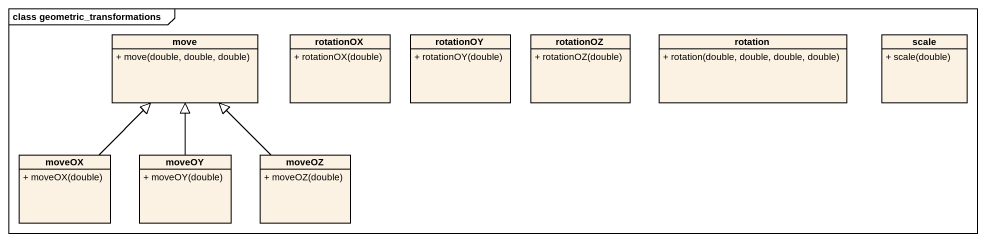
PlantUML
@startuml
mainframe class geometric_transformations
hide circle
hide empty members
skinparam classAttributeIconSize 0
class move {
  + move(double, double, double)
}
class rotationOX {
  + rotationOX(double)
}
class rotationOY {
  + rotationOY(double)
}
class rotationOZ {
  + rotationOZ(double)
}
class rotation {
  + rotation(double, double, double, double)
}
class "scale" as scale_ {
  + scale(double)
}
class moveOX {
  + moveOX(double)
}
class moveOY {
  + moveOY(double)
}
class moveOZ {
  + moveOZ(double)
}
moveOX -up-|> move
moveOY -up-|> move
moveOZ -up-|> move
@enduml
